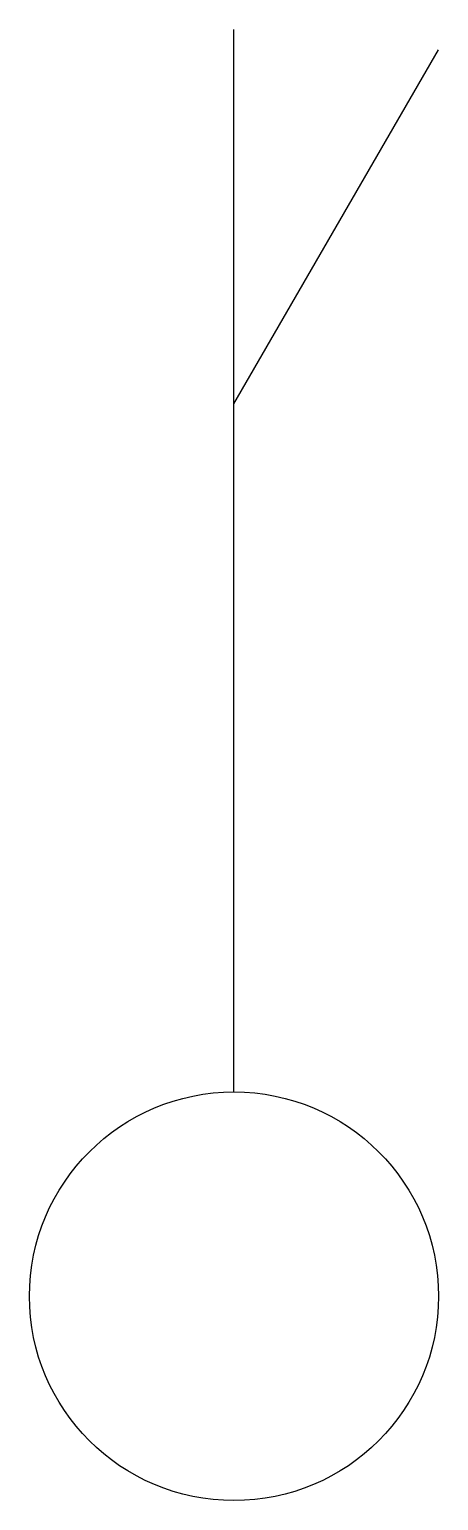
# Model space of a CAD drawing. Extents: x -0.5 to 0.5, y -0.5 to 3.1.
import ezdxf

# ---------------------------------------------------------------- set-up
doc = ezdxf.new("R2010")
doc.units = 0
doc.layers.get('0').update_dxf_attribs({"linetype": 'CONTINUOUS'})

msp = doc.modelspace()

# ---------------------------------------------------------------- linework, layer by layer
at = {"color": 0}
for p, q in [((0, 0.5), (0, 3.1)), ((0, 2.1839), (0.5, 3.05))]:
    msp.add_line(p, q, dxfattribs=at)
msp.add_circle((0, 0), 0.5, dxfattribs=at)

doc.saveas('drawing.dxf')
